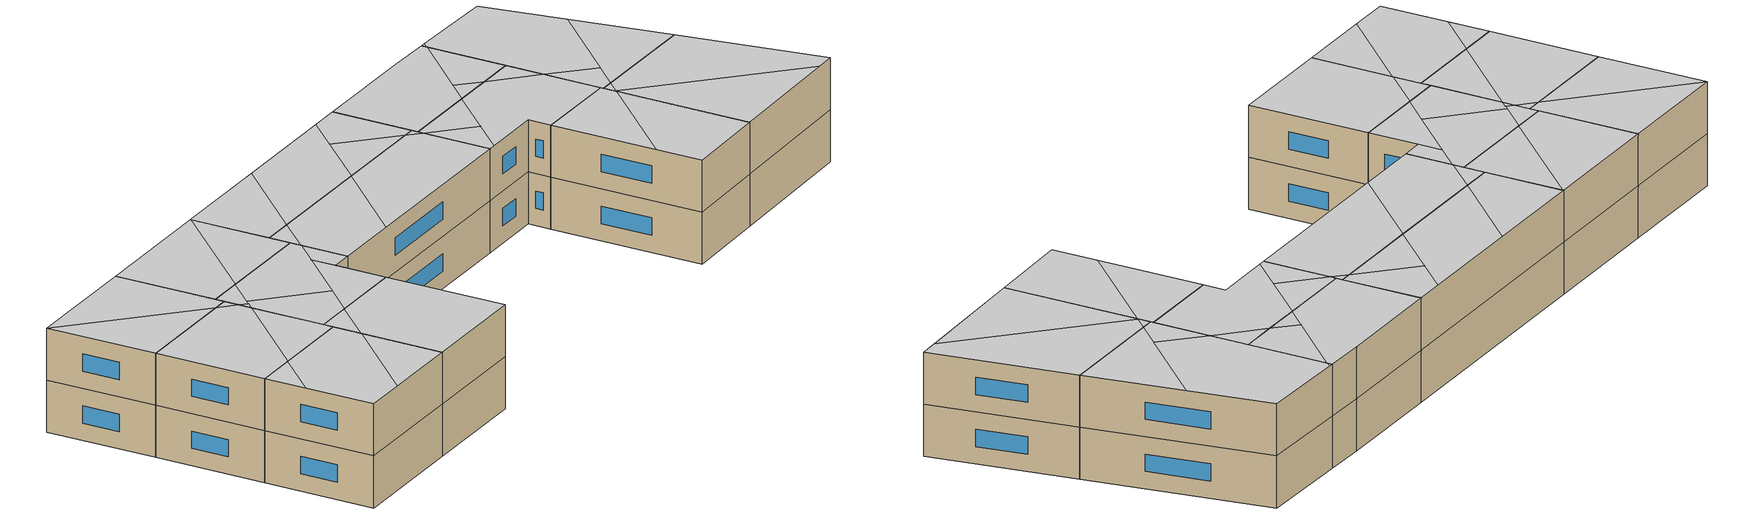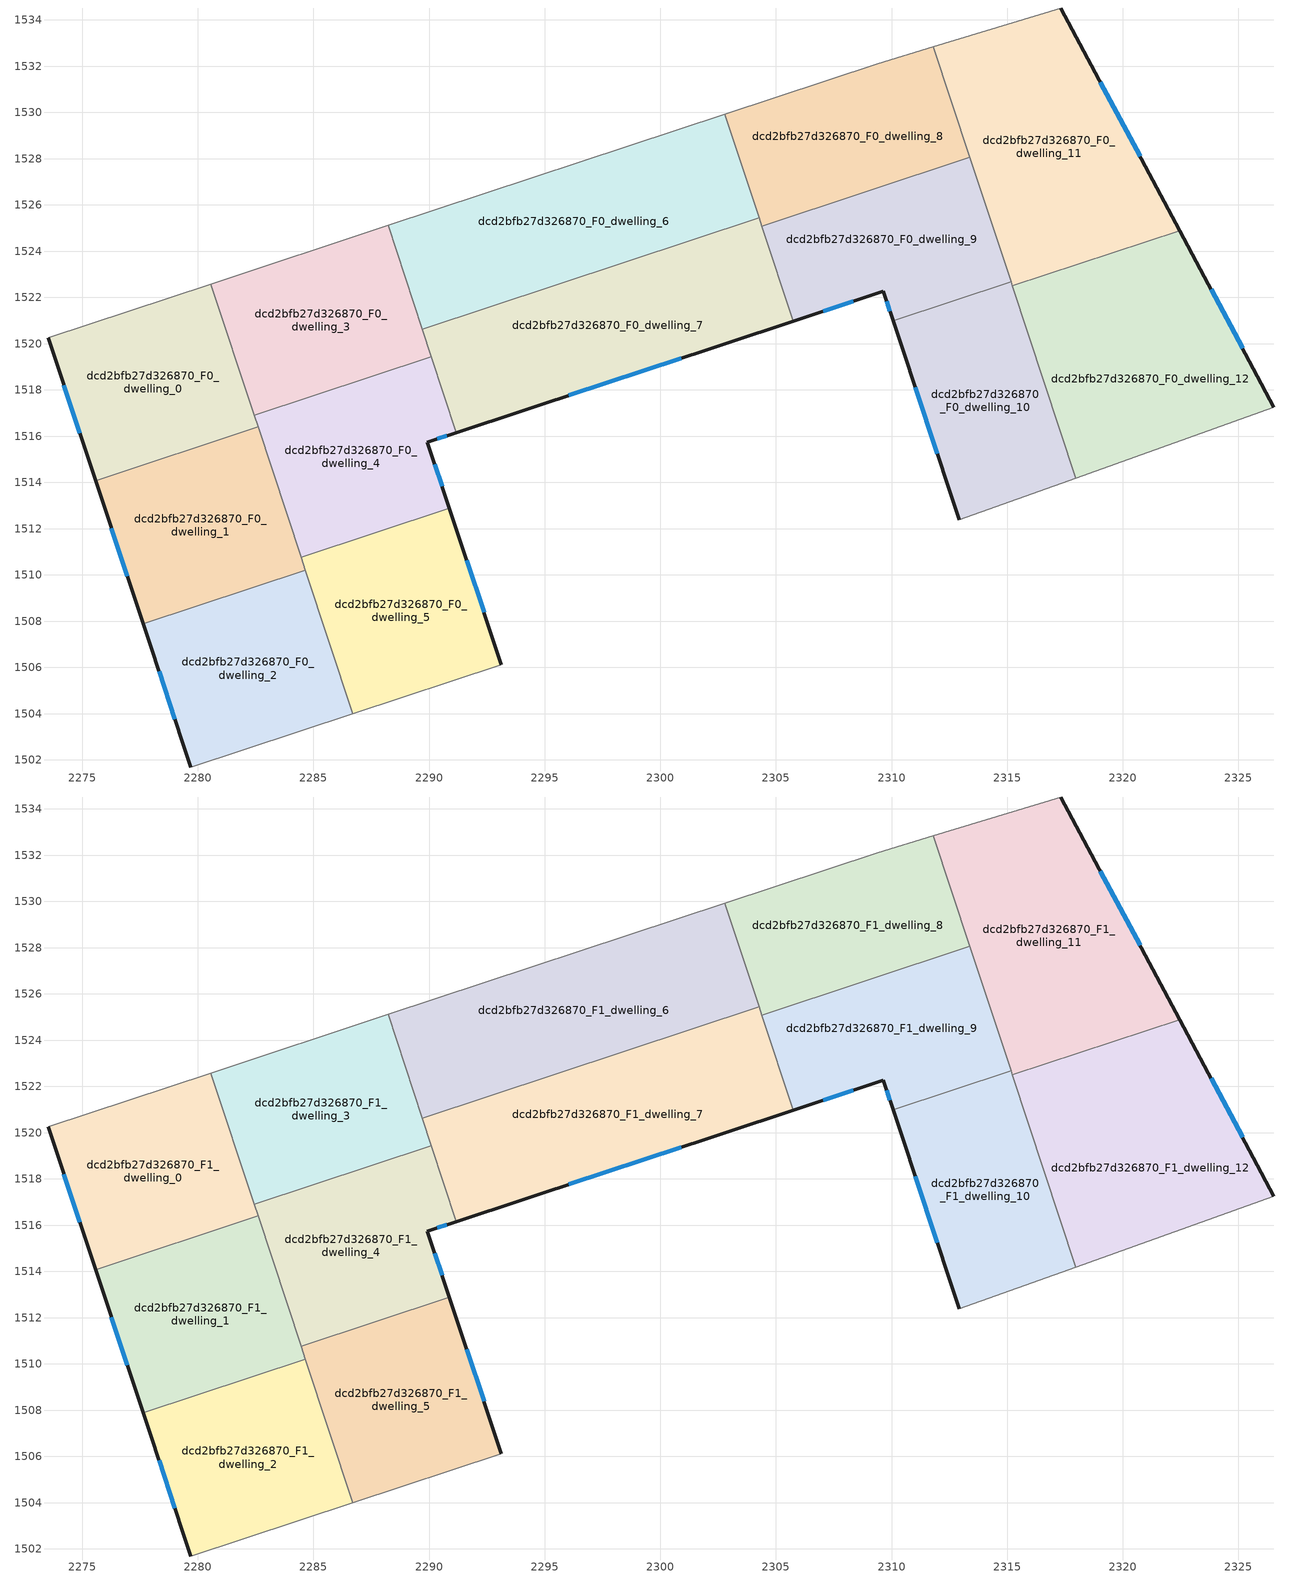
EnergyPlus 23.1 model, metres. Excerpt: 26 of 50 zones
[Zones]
dcd2bfb27d326870_F0_dwelling_0
 floor ground (EU_floor_Construction): 2280.57,1522.58 2282.61,1516.4 2275.58,1514.08 2273.53,1520.25 z0
 wall outside (EU_wall_Construction): 2273.53,1520.25 2275.58,1514.08 z0:3
 wall to dcd2bfb27d326870_F0_dwelling_1 (EU_wall_Construction): 2275.58,1514.08 2282.61,1516.4 z0:3
 wall adiabatic (EU_wall_Construction): 2280.57,1522.58 2273.53,1520.25 z0:3
 wall to dcd2bfb27d326870_F0_dwelling_3 (EU_wall_Construction): 2282.44,1516.91 2280.57,1522.58 z0:3
 wall to dcd2bfb27d326870_F0_dwelling_4 (EU_wall_Construction): 2282.61,1516.4 2282.44,1516.91 z0:3
 window (EU_Window_Construction): 2274.21,1518.19 2274.9,1516.13 z1:2
dcd2bfb27d326870_F0_dwelling_1
 floor ground (EU_floor_Construction): 2282.61,1516.4 2284.65,1510.21 2277.64,1507.89 2275.58,1514.08 z0
 wall outside (EU_wall_Construction): 2275.58,1514.08 2277.64,1507.89 z0:3
 wall to dcd2bfb27d326870_F0_dwelling_2 (EU_wall_Construction): 2277.64,1507.89 2284.65,1510.21 z0:3
 wall to dcd2bfb27d326870_F0_dwelling_4 (EU_wall_Construction): 2284.47,1510.77 2282.61,1516.4 z0:3
 wall to dcd2bfb27d326870_F0_dwelling_5 (EU_wall_Construction): 2284.65,1510.21 2284.47,1510.77 z0:3
 window (EU_Window_Construction): 2276.27,1512.01 2276.95,1509.95 z1:2
dcd2bfb27d326870_F0_dwelling_10
 floor ground (EU_floor_Construction): 2315.16,1522.67 2317.97,1514.19 2312.93,1512.38 2310.07,1520.98 z0
 wall outside (EU_wall_Construction): 2310.07,1520.98 2312.93,1512.38 z0:3
 wall adiabatic (EU_wall_Construction): 2312.93,1512.38 2317.97,1514.19 z0:3
 wall to dcd2bfb27d326870_F0_dwelling_9 (EU_wall_Construction): 2315.16,1522.67 2310.07,1520.98 z0:3
 wall to dcd2bfb27d326870_F0_dwelling_12 (EU_wall_Construction): 2317.97,1514.19 2315.22,1522.5 z0:3
 wall to dcd2bfb27d326870_F0_dwelling_11 (EU_wall_Construction): 2315.22,1522.5 2315.17,1522.67 z0:3
 window (EU_Window_Construction): 2311.02,1518.12 2311.98,1515.25 z1:2
dcd2bfb27d326870_F0_dwelling_11
 floor ground (EU_floor_Construction): 2317.32,1534.51 2322.46,1524.89 2315.22,1522.5 2311.8,1532.84 z0
 wall outside (EU_wall_Construction): 2322.46,1524.89 2317.32,1534.51 z0:3
 wall to dcd2bfb27d326870_F0_dwelling_12 (EU_wall_Construction): 2315.22,1522.5 2322.46,1524.89 z0:3
 wall adiabatic (EU_wall_Construction): 2317.32,1534.51 2311.8,1532.84 z0:3
 wall to dcd2bfb27d326870_F0_dwelling_9 (EU_wall_Construction): 2313.38,1528.05 2315.17,1522.67 z0:3
 wall to dcd2bfb27d326870_F0_dwelling_8 (EU_wall_Construction): 2311.8,1532.84 2313.38,1528.05 z0:3
 window (EU_Window_Construction): 2320.74,1528.1 2319.03,1531.31 z1:2
dcd2bfb27d326870_F0_dwelling_12
 floor ground (EU_floor_Construction): 2322.46,1524.89 2326.53,1517.26 2317.97,1514.19 2315.22,1522.5 z0
 wall outside (EU_wall_Construction): 2326.53,1517.26 2322.46,1524.89 z0:3
 wall adiabatic (EU_wall_Construction): 2317.97,1514.19 2326.53,1517.26 z0:3
 window (EU_Window_Construction): 2325.17,1519.8 2323.82,1522.35 z1:2
dcd2bfb27d326870_F0_dwelling_2
 floor ground (EU_floor_Construction): 2284.65,1510.21 2286.7,1504 2279.7,1501.69 2277.64,1507.89 z0
 wall outside (EU_wall_Construction): 2277.64,1507.89 2279.7,1501.69 z0:3
 wall adiabatic (EU_wall_Construction): 2279.7,1501.69 2286.7,1504 z0:3
 wall to dcd2bfb27d326870_F0_dwelling_5 (EU_wall_Construction): 2286.7,1504 2284.65,1510.21 z0:3
 window (EU_Window_Construction): 2278.33,1505.82 2279.01,1503.76 z1:2
dcd2bfb27d326870_F0_dwelling_3
 floor ground (EU_floor_Construction): 2288.23,1525.11 2290.1,1519.44 2282.44,1516.91 2280.57,1522.58 z0
 wall to dcd2bfb27d326870_F0_dwelling_4 (EU_wall_Construction): 2282.44,1516.91 2290.1,1519.44 z0:3
 wall adiabatic (EU_wall_Construction): 2288.23,1525.11 2280.57,1522.58 z0:3
 wall to dcd2bfb27d326870_F0_dwelling_6 (EU_wall_Construction): 2289.71,1520.63 2288.23,1525.11 z0:3
 wall to dcd2bfb27d326870_F0_dwelling_7 (EU_wall_Construction): 2290.1,1519.44 2289.71,1520.63 z0:3
dcd2bfb27d326870_F0_dwelling_4
 floor ground (EU_floor_Construction): 2290.1,1519.44 2291.19,1516.16 2289.93,1515.74 2290.88,1512.89 2284.47,1510.77 2282.44,1516.91 z0
 wall outside (EU_wall_Construction): 2290.88,1512.89 2289.93,1515.74 2291.19,1516.16 z0:3
 wall to dcd2bfb27d326870_F0_dwelling_5 (EU_wall_Construction): 2284.47,1510.77 2290.88,1512.89 z0:3
 wall to dcd2bfb27d326870_F0_dwelling_7 (EU_wall_Construction): 2291.19,1516.16 2290.1,1519.44 z0:3
 window (EU_Window_Construction): 2290.35,1515.88 2290.77,1516.02 / 2290.57,1513.84 2290.25,1514.79 z1:2
dcd2bfb27d326870_F0_dwelling_5
 floor ground (EU_floor_Construction): 2290.88,1512.89 2293.13,1506.12 2286.7,1504 2284.47,1510.77 z0
 wall outside (EU_wall_Construction): 2293.13,1506.12 2290.88,1512.89 z0:3
 wall adiabatic (EU_wall_Construction): 2286.7,1504 2293.13,1506.12 z0:3
 window (EU_Window_Construction): 2292.38,1508.38 2291.63,1510.63 z1:2
dcd2bfb27d326870_F0_dwelling_6
 floor ground (EU_floor_Construction): 2302.79,1529.92 2304.27,1525.45 2289.71,1520.63 2288.23,1525.11 z0
 wall to dcd2bfb27d326870_F0_dwelling_7 (EU_wall_Construction): 2289.71,1520.63 2304.27,1525.45 z0:3
 wall adiabatic (EU_wall_Construction): 2302.79,1529.92 2288.23,1525.11 z0:3
 wall to dcd2bfb27d326870_F0_dwelling_8 (EU_wall_Construction): 2304.27,1525.45 2302.79,1529.92 z0:3
dcd2bfb27d326870_F0_dwelling_7
 floor ground (EU_floor_Construction): 2304.27,1525.45 2305.75,1520.97 2291.19,1516.16 2289.71,1520.63 z0
 wall outside (EU_wall_Construction): 2291.19,1516.16 2305.75,1520.97 z0:3
 wall to dcd2bfb27d326870_F0_dwelling_9 (EU_wall_Construction): 2305.75,1520.97 2304.39,1525.08 z0:3
 wall to dcd2bfb27d326870_F0_dwelling_8 (EU_wall_Construction): 2304.39,1525.08 2304.27,1525.45 z0:3
 window (EU_Window_Construction): 2296.04,1517.76 2300.9,1519.37 z1:2
dcd2bfb27d326870_F0_dwelling_8
 floor ground (EU_floor_Construction): 2311.8,1532.84 2313.39,1528.05 2304.39,1525.08 2302.79,1529.92 2309.4,1532.11 z0
 wall to dcd2bfb27d326870_F0_dwelling_9 (EU_wall_Construction): 2304.39,1525.08 2313.39,1528.05 z0:3
 wall adiabatic (EU_wall_Construction): 2311.8,1532.84 2309.4,1532.11 2302.79,1529.92 z0:3
dcd2bfb27d326870_F0_dwelling_9
 floor ground (EU_floor_Construction): 2313.39,1528.05 2315.16,1522.67 2310.07,1520.98 2309.64,1522.26 2305.75,1520.97 2304.39,1525.08 z0
 wall outside (EU_wall_Construction): 2305.75,1520.97 2309.64,1522.26 2310.07,1520.98 z0:3
 window (EU_Window_Construction): 2309.78,1521.83 2309.93,1521.41 / 2307.05,1521.4 2308.35,1521.83 z1:2
dcd2bfb27d326870_F1_dwelling_0
 floor to dcd2bfb27d326870_F0_dwelling_0 (EU_floor_Construction): 2280.57,1522.58 2282.61,1516.4 2275.58,1514.08 2273.53,1520.25 z3
 wall outside (EU_wall_Construction): 2273.53,1520.25 2275.58,1514.08 z3:6
 wall to dcd2bfb27d326870_F1_dwelling_1 (EU_wall_Construction): 2275.58,1514.08 2282.61,1516.4 z3:6
 wall adiabatic (EU_wall_Construction): 2280.57,1522.58 2273.53,1520.25 z3:6
 wall to dcd2bfb27d326870_F1_dwelling_3 (EU_wall_Construction): 2282.44,1516.91 2280.57,1522.58 z3:6
 wall to dcd2bfb27d326870_F1_dwelling_4 (EU_wall_Construction): 2282.61,1516.4 2282.44,1516.91 z3:6
 window (EU_Window_Construction): 2274.21,1518.19 2274.9,1516.13 z4:5
 ceiling to dcd2bfb27d326870_F2_dwelling_0 (EU_floor_Construction): 2282.61,1516.4 2280.57,1522.58 2273.53,1520.25 2273.53,1520.24 2281.76,1516.12 z6
 ceiling to dcd2bfb27d326870_F2_dwelling_1 (EU_floor_Construction): 2281.76,1516.12 2273.53,1520.24 2275.58,1514.08 z6
dcd2bfb27d326870_F1_dwelling_1
 floor to dcd2bfb27d326870_F0_dwelling_1 (EU_floor_Construction): 2282.61,1516.4 2284.65,1510.21 2277.64,1507.89 2275.58,1514.08 z3
 wall outside (EU_wall_Construction): 2275.58,1514.08 2277.64,1507.89 z3:6
 wall to dcd2bfb27d326870_F1_dwelling_2 (EU_wall_Construction): 2277.64,1507.89 2284.65,1510.21 z3:6
 wall to dcd2bfb27d326870_F1_dwelling_4 (EU_wall_Construction): 2284.47,1510.77 2282.61,1516.4 z3:6
 wall to dcd2bfb27d326870_F1_dwelling_5 (EU_wall_Construction): 2284.65,1510.21 2284.47,1510.77 z3:6
 window (EU_Window_Construction): 2276.27,1512.01 2276.95,1509.95 z4:5
 ceiling to dcd2bfb27d326870_F2_dwelling_1 (EU_floor_Construction): 2280.02,1508.67 2283.12,1514.86 2282.89,1515.55 2281.76,1516.12 2275.58,1514.08 2277.64,1507.89 z6
 ceiling to dcd2bfb27d326870_F2_dwelling_3 (EU_floor_Construction): 2284.65,1510.21 2283.12,1514.86 2280.02,1508.67 z6
 ceiling to dcd2bfb27d326870_F2_dwelling_0 (EU_floor_Construction): 2282.89,1515.55 2282.61,1516.4 2281.76,1516.12 z6
dcd2bfb27d326870_F1_dwelling_10
 floor to dcd2bfb27d326870_F0_dwelling_10 (EU_floor_Construction): 2315.16,1522.67 2317.97,1514.19 2312.93,1512.38 2310.07,1520.98 z3
 wall outside (EU_wall_Construction): 2310.07,1520.98 2312.93,1512.38 z3:6
 wall adiabatic (EU_wall_Construction): 2312.93,1512.38 2317.97,1514.19 z3:6
 wall to dcd2bfb27d326870_F1_dwelling_9 (EU_wall_Construction): 2315.16,1522.67 2310.07,1520.98 z3:6
 wall to dcd2bfb27d326870_F1_dwelling_12 (EU_wall_Construction): 2317.97,1514.19 2315.22,1522.5 z3:6
 wall to dcd2bfb27d326870_F1_dwelling_11 (EU_wall_Construction): 2315.22,1522.5 2315.17,1522.67 z3:6
 window (EU_Window_Construction): 2311.02,1518.12 2311.98,1515.25 z4:5
 ceiling to dcd2bfb27d326870_F2_dwelling_11 (EU_floor_Construction): 2317.97,1514.19 2315.47,1521.74 2312.07,1514.96 2312.93,1512.38 z6
 ceiling to dcd2bfb27d326870_F2_dwelling_9 (EU_floor_Construction): 2312.07,1514.96 2315.47,1521.75 2315.16,1522.67 2310.07,1520.98 z6
dcd2bfb27d326870_F1_dwelling_11
 floor to dcd2bfb27d326870_F0_dwelling_11 (EU_floor_Construction): 2317.32,1534.51 2322.46,1524.89 2315.22,1522.5 2311.8,1532.84 z3
 wall outside (EU_wall_Construction): 2322.46,1524.89 2317.32,1534.51 z3:6
 wall to dcd2bfb27d326870_F1_dwelling_12 (EU_wall_Construction): 2315.22,1522.5 2322.46,1524.89 z3:6
 wall adiabatic (EU_wall_Construction): 2317.32,1534.51 2311.8,1532.84 z3:6
 wall to dcd2bfb27d326870_F1_dwelling_9 (EU_wall_Construction): 2313.38,1528.05 2315.17,1522.67 z3:6
 wall to dcd2bfb27d326870_F1_dwelling_8 (EU_wall_Construction): 2311.8,1532.84 2313.38,1528.05 z3:6
 window (EU_Window_Construction): 2320.74,1528.1 2319.03,1531.31 z4:5
 ceiling to dcd2bfb27d326870_F2_dwelling_8 (EU_floor_Construction): 2316.85,1524.5 2319.66,1530.12 2317.32,1534.51 2312.07,1532.92 2311.9,1532.56 2314.1,1525.88 z6
 ceiling to dcd2bfb27d326870_F2_dwelling_10 (EU_floor_Construction): 2322.46,1524.89 2319.66,1530.12 2315.97,1522.75 z6
 ceiling to dcd2bfb27d326870_F2_dwelling_6 (EU_floor_Construction): 2311.9,1532.56 2312.07,1532.92 2311.8,1532.84 z6
 ceiling to dcd2bfb27d326870_F2_dwelling_9 (EU_floor_Construction): 2315.97,1522.75 2316.85,1524.5 2314.1,1525.88 2315.22,1522.5 z6
dcd2bfb27d326870_F1_dwelling_12
 floor to dcd2bfb27d326870_F0_dwelling_12 (EU_floor_Construction): 2322.46,1524.89 2326.53,1517.26 2317.97,1514.19 2315.22,1522.5 z3
 wall outside (EU_wall_Construction): 2326.53,1517.26 2322.46,1524.89 z3:6
 wall adiabatic (EU_wall_Construction): 2317.97,1514.19 2326.53,1517.26 z3:6
 window (EU_Window_Construction): 2325.17,1519.8 2323.82,1522.35 z4:5
 ceiling to dcd2bfb27d326870_F2_dwelling_10 (EU_floor_Construction): 2326.53,1517.26 2322.46,1524.89 2315.97,1522.75 2315.5,1521.8 2325.38,1516.85 z6
 ceiling to dcd2bfb27d326870_F2_dwelling_11 (EU_floor_Construction): 2325.38,1516.85 2315.5,1521.8 2315.47,1521.74 2317.97,1514.19 z6
 ceiling to dcd2bfb27d326870_F2_dwelling_9 (EU_floor_Construction): 2315.47,1521.75 2315.97,1522.75 2315.22,1522.5 z6
dcd2bfb27d326870_F1_dwelling_2
 floor to dcd2bfb27d326870_F0_dwelling_2 (EU_floor_Construction): 2284.65,1510.21 2286.7,1504 2279.7,1501.69 2277.64,1507.89 z3
 wall outside (EU_wall_Construction): 2277.64,1507.89 2279.7,1501.69 z3:6
 wall adiabatic (EU_wall_Construction): 2279.7,1501.69 2286.7,1504 z3:6
 wall to dcd2bfb27d326870_F1_dwelling_5 (EU_wall_Construction): 2286.7,1504 2284.65,1510.21 z3:6
 window (EU_Window_Construction): 2278.33,1505.82 2279.01,1503.76 z4:5
 ceiling to dcd2bfb27d326870_F2_dwelling_3 (EU_floor_Construction): 2282.13,1502.5 2285.19,1508.59 2284.65,1510.21 2280.02,1508.67 2278.43,1505.51 2279.7,1501.69 z6
 ceiling to dcd2bfb27d326870_F2_dwelling_5 (EU_floor_Construction): 2286.7,1504 2285.19,1508.59 2282.13,1502.5 z6
 ceiling to dcd2bfb27d326870_F2_dwelling_1 (EU_floor_Construction): 2278.43,1505.51 2280.02,1508.67 2277.64,1507.89 z6
dcd2bfb27d326870_F1_dwelling_3
 floor to dcd2bfb27d326870_F0_dwelling_3 (EU_floor_Construction): 2288.23,1525.11 2290.1,1519.44 2282.44,1516.91 2280.57,1522.58 z3
 wall to dcd2bfb27d326870_F1_dwelling_4 (EU_wall_Construction): 2282.44,1516.91 2290.1,1519.44 z3:6
 wall adiabatic (EU_wall_Construction): 2288.23,1525.11 2280.57,1522.58 z3:6
 wall to dcd2bfb27d326870_F1_dwelling_6 (EU_wall_Construction): 2289.71,1520.63 2288.23,1525.11 z3:6
 wall to dcd2bfb27d326870_F1_dwelling_7 (EU_wall_Construction): 2290.1,1519.44 2289.71,1520.63 z3:6
 ceiling to dcd2bfb27d326870_F2_dwelling_0 (EU_floor_Construction): 2284.48,1517.58 2288.24,1525.08 2288.23,1525.11 2280.57,1522.58 2282.44,1516.91 z6
 ceiling to dcd2bfb27d326870_F2_dwelling_2 (EU_floor_Construction): 2290.1,1519.44 2288.24,1525.08 2284.48,1517.58 z6
dcd2bfb27d326870_F1_dwelling_4
 floor to dcd2bfb27d326870_F0_dwelling_4 (EU_floor_Construction): 2290.1,1519.44 2291.19,1516.16 2289.93,1515.74 2290.88,1512.89 2284.47,1510.77 2282.44,1516.91 z3
 wall outside (EU_wall_Construction): 2290.88,1512.89 2289.93,1515.74 2291.19,1516.16 z3:6
 wall to dcd2bfb27d326870_F1_dwelling_5 (EU_wall_Construction): 2284.47,1510.77 2290.88,1512.89 z3:6
 wall to dcd2bfb27d326870_F1_dwelling_7 (EU_wall_Construction): 2291.19,1516.16 2290.1,1519.44 z3:6
 window (EU_Window_Construction): 2290.35,1515.88 2290.77,1516.02 / 2290.57,1513.84 2290.25,1514.79 z4:5
 ceiling to dcd2bfb27d326870_F2_dwelling_2 (EU_floor_Construction): 2287.66,1513.54 2290.31,1518.82 2290.1,1519.44 2284.48,1517.58 2283.5,1515.62 z6
 ceiling to dcd2bfb27d326870_F2_dwelling_1 (EU_floor_Construction): 2283.12,1514.86 2283.35,1515.32 2282.89,1515.55 z6
 ceiling to dcd2bfb27d326870_F2_dwelling_3 (EU_floor_Construction): 2286.63,1511.49 2287.66,1513.54 2283.5,1515.62 2283.12,1514.86 2284.47,1510.77 z6
 ceiling to dcd2bfb27d326870_F2_dwelling_4 (EU_floor_Construction): 2291.19,1516.16 2290.31,1518.82 2289.47,1517.14 2289.93,1515.74 z6
 ceiling adiabatic (EU_roof_Construction): 2290.88,1512.89 2289.47,1517.14 2286.63,1511.49 z6
 ceiling to dcd2bfb27d326870_F2_dwelling_0 (EU_floor_Construction): 2283.35,1515.32 2284.48,1517.58 2282.44,1516.91 2282.89,1515.55 z6
dcd2bfb27d326870_F1_dwelling_5
 floor to dcd2bfb27d326870_F0_dwelling_5 (EU_floor_Construction): 2290.88,1512.89 2293.13,1506.12 2286.7,1504 2284.47,1510.77 z3
 wall outside (EU_wall_Construction): 2293.13,1506.12 2290.88,1512.89 z3:6
 wall adiabatic (EU_wall_Construction): 2286.7,1504 2293.13,1506.12 z3:6
 window (EU_Window_Construction): 2292.38,1508.38 2291.63,1510.63 z4:5
 ceiling to dcd2bfb27d326870_F2_dwelling_5 (EU_floor_Construction): 2293.13,1506.12 2290.88,1512.89 2286.63,1511.49 2285.19,1508.59 2286.7,1504 z6
 ceiling to dcd2bfb27d326870_F2_dwelling_3 (EU_floor_Construction): 2285.19,1508.59 2286.63,1511.49 2284.47,1510.77 z6
dcd2bfb27d326870_F1_dwelling_6
 floor to dcd2bfb27d326870_F0_dwelling_6 (EU_floor_Construction): 2302.79,1529.92 2304.27,1525.45 2289.71,1520.63 2288.23,1525.11 z3
 wall to dcd2bfb27d326870_F1_dwelling_7 (EU_wall_Construction): 2289.71,1520.63 2304.27,1525.45 z3:6
 wall adiabatic (EU_wall_Construction): 2302.79,1529.92 2288.23,1525.11 z3:6
 wall to dcd2bfb27d326870_F1_dwelling_8 (EU_wall_Construction): 2304.27,1525.45 2302.79,1529.92 z3:6
 ceiling to dcd2bfb27d326870_F2_dwelling_4 (EU_floor_Construction): 2298.09,1523.4 2301.07,1529.35 2294.5,1527.18 2291.52,1521.23 z6
 ceiling to dcd2bfb27d326870_F2_dwelling_2 (EU_floor_Construction): 2291.52,1521.23 2294.5,1527.18 2288.26,1525.12 2288.24,1525.08 2289.71,1520.63 z6
 ceiling to dcd2bfb27d326870_F2_dwelling_7 (EU_floor_Construction): 2303.61,1525.23 2299.93,1527.07 2298.09,1523.4 z6
 ceiling to dcd2bfb27d326870_F2_dwelling_6 (EU_floor_Construction): 2304.27,1525.45 2302.79,1529.92 2301.07,1529.35 2299.93,1527.07 2303.61,1525.23 z6
dcd2bfb27d326870_F1_dwelling_7
 floor to dcd2bfb27d326870_F0_dwelling_7 (EU_floor_Construction): 2304.27,1525.45 2305.75,1520.97 2291.19,1516.16 2289.71,1520.63 z3
 wall outside (EU_wall_Construction): 2291.19,1516.16 2305.75,1520.97 z3:6
 wall to dcd2bfb27d326870_F1_dwelling_9 (EU_wall_Construction): 2305.75,1520.97 2304.39,1525.08 z3:6
 wall to dcd2bfb27d326870_F1_dwelling_8 (EU_wall_Construction): 2304.39,1525.08 2304.27,1525.45 z3:6
 window (EU_Window_Construction): 2296.04,1517.76 2300.9,1519.37 z4:5
 ceiling to dcd2bfb27d326870_F2_dwelling_7 (EU_floor_Construction): 2305.75,1520.97 2304.49,1524.78 2303.61,1525.23 2298.09,1523.4 2295.11,1517.45 z6
 ceiling to dcd2bfb27d326870_F2_dwelling_4 (EU_floor_Construction): 2295.11,1517.45 2298.09,1523.4 2291.52,1521.23 2290.31,1518.82 2291.19,1516.16 z6
 ceiling to dcd2bfb27d326870_F2_dwelling_6 (EU_floor_Construction): 2304.49,1524.78 2304.27,1525.45 2303.61,1525.23 z6
 ceiling to dcd2bfb27d326870_F2_dwelling_2 (EU_floor_Construction): 2290.31,1518.82 2291.52,1521.23 2289.71,1520.63 z6
dcd2bfb27d326870_F1_dwelling_8
 floor to dcd2bfb27d326870_F0_dwelling_8 (EU_floor_Construction): 2311.8,1532.84 2313.39,1528.05 2304.39,1525.08 2302.79,1529.92 2309.4,1532.11 z3
 wall to dcd2bfb27d326870_F1_dwelling_9 (EU_wall_Construction): 2304.39,1525.08 2313.39,1528.05 z3:6
 wall adiabatic (EU_wall_Construction): 2311.8,1532.84 2309.4,1532.11 2302.79,1529.92 z3:6
 ceiling to dcd2bfb27d326870_F2_dwelling_6 (EU_floor_Construction): 2308.89,1526.57 2311.9,1532.56 2311.8,1532.84 2309.4,1532.11 2302.79,1529.92 2304.39,1525.08 z6
 ceiling to dcd2bfb27d326870_F2_dwelling_8 (EU_floor_Construction): 2313.38,1528.05 2311.9,1532.56 2309.66,1528.11 2311.21,1527.33 z6
 ceiling to dcd2bfb27d326870_F2_dwelling_9 (EU_floor_Construction): 2311.21,1527.33 2309.66,1528.11 2308.89,1526.57 z6
dcd2bfb27d326870_F1_dwelling_9
 floor to dcd2bfb27d326870_F0_dwelling_9 (EU_floor_Construction): 2313.39,1528.05 2315.16,1522.67 2310.07,1520.98 2309.64,1522.26 2305.75,1520.97 2304.39,1525.08 z3
 wall outside (EU_wall_Construction): 2305.75,1520.97 2309.64,1522.26 2310.07,1520.98 z3:6
 window (EU_Window_Construction): 2309.78,1521.83 2309.93,1521.41 / 2307.05,1521.4 2308.35,1521.83 z4:5
 ceiling to dcd2bfb27d326870_F2_dwelling_9 (EU_floor_Construction): 2315.16,1522.67 2314.1,1525.88 2311.21,1527.33 2308.89,1526.57 2306.16,1521.11 2309.64,1522.26 2310.07,1520.98 z6
 ceiling to dcd2bfb27d326870_F2_dwelling_6 (EU_floor_Construction): 2307.29,1523.38 2308.89,1526.57 2304.39,1525.08 2304.49,1524.78 z6
 ceiling to dcd2bfb27d326870_F2_dwelling_7 (EU_floor_Construction): 2306.16,1521.11 2307.29,1523.38 2304.49,1524.78 2305.75,1520.97 z6
 ceiling to dcd2bfb27d326870_F2_dwelling_8 (EU_floor_Construction): 2314.1,1525.88 2313.38,1528.05 2311.21,1527.33 z6
[Building]
EU S2 Campaign: North Axis=0; Terrain=City; Solar Distribution=FullExterior
[Site:Location]
Budapest.Ferenc.Liszt.Intl.AP: Latitude=47.437; Longitude=19.256; Time Zone=1; Elevation=185
[SizingPeriod:WeatherFileDays]
AnnualSizingPeriod: Begin Month=1; Begin Day of Month=1; End Month=12; End Day of Month=31; Day of Week for Start Day=Monday; Use Weather File Daylight Saving Period=No; Use Weather File Rain and Snow Indicators=No
[MATERIAL]
EU_InternalMass_Material: Roughness=MediumRough; Thickness=0.1; Conductivity=1; Density=1800; Specific Heat=900; Thermal Absorptance=0.9; Solar Absorptance=0.7; Visible Absorptance=0.7
[MATERIAL:NOMASS] Roughness=MediumRough; Thermal Absorptance=0.9; Solar Absorptance=0.7; Visible Absorptance=0.7
Name | Thermal Resistance
EU_wall_NoMass | 0.893917
EU_roof_NoMass | 1.41085
EU_floor_NoMass | 0.993241
[WINDOWMATERIAL:SIMPLEGLAZINGSYSTEM]
EU_Window_SimpleGlazing: UFactor=3.26652; Solar Heat Gain Coefficient=0.75; Visible Transmittance=0.75
[CONSTRUCTION]
EU_wall_Construction: EU_wall_NoMass
EU_roof_Construction: EU_roof_NoMass
EU_floor_Construction: EU_floor_NoMass
EU_Window_Construction: EU_Window_SimpleGlazing
EU_InternalMass_Construction: EU_InternalMass_Material
[ZONE] Type=1; Multiplier=1; Ceiling Height=autocalculate; Floor Area=autocalculate; Part of Total Floor Area=Yes
Name | Volume
dcd2bfb27d326870_F0_dwelling_0; dcd2bfb27d326870_F1_dwelling_0 | 144.61
dcd2bfb27d326870_F0_dwelling_1; dcd2bfb27d326870_F1_dwelling_1 | 144.601
dcd2bfb27d326870_F0_dwelling_10; dcd2bfb27d326870_F1_dwelling_10 | 144.606
dcd2bfb27d326870_F0_dwelling_11; dcd2bfb27d326870_F1_dwelling_11 | 216.914
dcd2bfb27d326870_F0_dwelling_12; dcd2bfb27d326870_F1_dwelling_12 | 216.924
dcd2bfb27d326870_F0_dwelling_2; dcd2bfb27d326870_F1_dwelling_2; dcd2bfb27d326870_F0_dwelling_9; dcd2bfb27d326870_F1_dwelling_9 | 144.619
dcd2bfb27d326870_F0_dwelling_3; dcd2bfb27d326870_F1_dwelling_3 | 144.618
dcd2bfb27d326870_F0_dwelling_4; dcd2bfb27d326870_F1_dwelling_4 | 144.612
dcd2bfb27d326870_F0_dwelling_5; dcd2bfb27d326870_F1_dwelling_5 | 144.625
dcd2bfb27d326870_F0_dwelling_6; dcd2bfb27d326870_F1_dwelling_6 | 216.952
dcd2bfb27d326870_F0_dwelling_7; dcd2bfb27d326870_F1_dwelling_7 | 216.91
dcd2bfb27d326870_F0_dwelling_8; dcd2bfb27d326870_F1_dwelling_8 | 144.616
[INTERNALMASS] Construction=EU_InternalMass_Construction
Name | Zone or ZoneList | Surface Area
dcd2bfb27d326870_F0_dwelling_0_EU_InternalMass | dcd2bfb27d326870_F0_dwelling_0 | 48.2032
dcd2bfb27d326870_F0_dwelling_1_EU_InternalMass | dcd2bfb27d326870_F0_dwelling_1 | 48.2004
dcd2bfb27d326870_F0_dwelling_2_EU_InternalMass | dcd2bfb27d326870_F0_dwelling_2 | 48.2065
dcd2bfb27d326870_F0_dwelling_3_EU_InternalMass | dcd2bfb27d326870_F0_dwelling_3 | 48.2059
dcd2bfb27d326870_F0_dwelling_4_EU_InternalMass | dcd2bfb27d326870_F0_dwelling_4 | 48.2038
dcd2bfb27d326870_F0_dwelling_5_EU_InternalMass | dcd2bfb27d326870_F0_dwelling_5 | 48.2085
dcd2bfb27d326870_F0_dwelling_6_EU_InternalMass | dcd2bfb27d326870_F0_dwelling_6 | 72.3175
dcd2bfb27d326870_F0_dwelling_7_EU_InternalMass | dcd2bfb27d326870_F0_dwelling_7 | 72.3031
dcd2bfb27d326870_F0_dwelling_8_EU_InternalMass | dcd2bfb27d326870_F0_dwelling_8 | 48.2055
dcd2bfb27d326870_F0_dwelling_9_EU_InternalMass | dcd2bfb27d326870_F0_dwelling_9 | 48.2062
dcd2bfb27d326870_F0_dwelling_10_EU_InternalMass | dcd2bfb27d326870_F0_dwelling_10 | 48.2022
dcd2bfb27d326870_F0_dwelling_11_EU_InternalMass | dcd2bfb27d326870_F0_dwelling_11 | 72.3047
dcd2bfb27d326870_F0_dwelling_12_EU_InternalMass | dcd2bfb27d326870_F0_dwelling_12 | 72.3081
dcd2bfb27d326870_F1_dwelling_0_EU_InternalMass | dcd2bfb27d326870_F1_dwelling_0 | 48.2032
dcd2bfb27d326870_F1_dwelling_1_EU_InternalMass | dcd2bfb27d326870_F1_dwelling_1 | 48.2004
dcd2bfb27d326870_F1_dwelling_2_EU_InternalMass | dcd2bfb27d326870_F1_dwelling_2 | 48.2065
dcd2bfb27d326870_F1_dwelling_3_EU_InternalMass | dcd2bfb27d326870_F1_dwelling_3 | 48.2059
dcd2bfb27d326870_F1_dwelling_4_EU_InternalMass | dcd2bfb27d326870_F1_dwelling_4 | 48.2038
dcd2bfb27d326870_F1_dwelling_5_EU_InternalMass | dcd2bfb27d326870_F1_dwelling_5 | 48.2085
dcd2bfb27d326870_F1_dwelling_6_EU_InternalMass | dcd2bfb27d326870_F1_dwelling_6 | 72.3175
dcd2bfb27d326870_F1_dwelling_7_EU_InternalMass | dcd2bfb27d326870_F1_dwelling_7 | 72.3031
dcd2bfb27d326870_F1_dwelling_8_EU_InternalMass | dcd2bfb27d326870_F1_dwelling_8 | 48.2055
dcd2bfb27d326870_F1_dwelling_9_EU_InternalMass | dcd2bfb27d326870_F1_dwelling_9 | 48.2062
dcd2bfb27d326870_F1_dwelling_10_EU_InternalMass | dcd2bfb27d326870_F1_dwelling_10 | 48.2022
dcd2bfb27d326870_F1_dwelling_11_EU_InternalMass | dcd2bfb27d326870_F1_dwelling_11 | 72.3047
dcd2bfb27d326870_F1_dwelling_12_EU_InternalMass | dcd2bfb27d326870_F1_dwelling_12 | 72.3081
[OTHEREQUIPMENT] Fuel Type=Electricity; Design Level Calculation Method=Watts/Area; Power per Zone Floor Area=1; Fraction Latent=0; Fraction Radiant=0; Fraction Lost=0; Carbon Dioxide Generation Rate=0; EndUse Subcategory=EU_Step8_InternalGains
Name | Zone or ZoneList or Space or SpaceList | Schedule
EU_Step8_InternalGain_dcd2bfb27d326870_F0_dwelling_0_f000 | dcd2bfb27d326870_F0_dwelling_0 | EU_Step8_GainSchedule_dcd2bfb27d326870_F0_dwelling_0_f000
EU_Step8_InternalGain_dcd2bfb27d326870_F0_dwelling_1_f000 | dcd2bfb27d326870_F0_dwelling_1 | EU_Step8_GainSchedule_dcd2bfb27d326870_F0_dwelling_1_f000
EU_Step8_InternalGain_dcd2bfb27d326870_F0_dwelling_2_f000 | dcd2bfb27d326870_F0_dwelling_2 | EU_Step8_GainSchedule_dcd2bfb27d326870_F0_dwelling_2_f000
EU_Step8_InternalGain_dcd2bfb27d326870_F0_dwelling_3_f000 | dcd2bfb27d326870_F0_dwelling_3 | EU_Step8_GainSchedule_dcd2bfb27d326870_F0_dwelling_3_f000
EU_Step8_InternalGain_dcd2bfb27d326870_F0_dwelling_4_f000 | dcd2bfb27d326870_F0_dwelling_4 | EU_Step8_GainSchedule_dcd2bfb27d326870_F0_dwelling_4_f000
EU_Step8_InternalGain_dcd2bfb27d326870_F0_dwelling_5_f000 | dcd2bfb27d326870_F0_dwelling_5 | EU_Step8_GainSchedule_dcd2bfb27d326870_F0_dwelling_5_f000
EU_Step8_InternalGain_dcd2bfb27d326870_F0_dwelling_6_f000 | dcd2bfb27d326870_F0_dwelling_6 | EU_Step8_GainSchedule_dcd2bfb27d326870_F0_dwelling_6_f000
EU_Step8_InternalGain_dcd2bfb27d326870_F0_dwelling_7_f000 | dcd2bfb27d326870_F0_dwelling_7 | EU_Step8_GainSchedule_dcd2bfb27d326870_F0_dwelling_7_f000
EU_Step8_InternalGain_dcd2bfb27d326870_F0_dwelling_8_f000 | dcd2bfb27d326870_F0_dwelling_8 | EU_Step8_GainSchedule_dcd2bfb27d326870_F0_dwelling_8_f000
EU_Step8_InternalGain_dcd2bfb27d326870_F0_dwelling_9_f000 | dcd2bfb27d326870_F0_dwelling_9 | EU_Step8_GainSchedule_dcd2bfb27d326870_F0_dwelling_9_f000
EU_Step8_InternalGain_dcd2bfb27d326870_F0_dwelling_10_f000 | dcd2bfb27d326870_F0_dwelling_10 | EU_Step8_GainSchedule_dcd2bfb27d326870_F0_dwelling_10_f000
EU_Step8_InternalGain_dcd2bfb27d326870_F0_dwelling_11_f000 | dcd2bfb27d326870_F0_dwelling_11 | EU_Step8_GainSchedule_dcd2bfb27d326870_F0_dwelling_11_f000
EU_Step8_InternalGain_dcd2bfb27d326870_F0_dwelling_12_f000 | dcd2bfb27d326870_F0_dwelling_12 | EU_Step8_GainSchedule_dcd2bfb27d326870_F0_dwelling_12_f000
EU_Step8_InternalGain_dcd2bfb27d326870_F1_dwelling_0_f000 | dcd2bfb27d326870_F1_dwelling_0 | EU_Step8_GainSchedule_dcd2bfb27d326870_F1_dwelling_0_f000
EU_Step8_InternalGain_dcd2bfb27d326870_F1_dwelling_1_f000 | dcd2bfb27d326870_F1_dwelling_1 | EU_Step8_GainSchedule_dcd2bfb27d326870_F1_dwelling_1_f000
EU_Step8_InternalGain_dcd2bfb27d326870_F1_dwelling_2_f000 | dcd2bfb27d326870_F1_dwelling_2 | EU_Step8_GainSchedule_dcd2bfb27d326870_F1_dwelling_2_f000
EU_Step8_InternalGain_dcd2bfb27d326870_F1_dwelling_3_f000 | dcd2bfb27d326870_F1_dwelling_3 | EU_Step8_GainSchedule_dcd2bfb27d326870_F1_dwelling_3_f000
EU_Step8_InternalGain_dcd2bfb27d326870_F1_dwelling_4_f000 | dcd2bfb27d326870_F1_dwelling_4 | EU_Step8_GainSchedule_dcd2bfb27d326870_F1_dwelling_4_f000
EU_Step8_InternalGain_dcd2bfb27d326870_F1_dwelling_5_f000 | dcd2bfb27d326870_F1_dwelling_5 | EU_Step8_GainSchedule_dcd2bfb27d326870_F1_dwelling_5_f000
EU_Step8_InternalGain_dcd2bfb27d326870_F1_dwelling_6_f000 | dcd2bfb27d326870_F1_dwelling_6 | EU_Step8_GainSchedule_dcd2bfb27d326870_F1_dwelling_6_f000
EU_Step8_InternalGain_dcd2bfb27d326870_F1_dwelling_7_f000 | dcd2bfb27d326870_F1_dwelling_7 | EU_Step8_GainSchedule_dcd2bfb27d326870_F1_dwelling_7_f000
EU_Step8_InternalGain_dcd2bfb27d326870_F1_dwelling_8_f000 | dcd2bfb27d326870_F1_dwelling_8 | EU_Step8_GainSchedule_dcd2bfb27d326870_F1_dwelling_8_f000
EU_Step8_InternalGain_dcd2bfb27d326870_F1_dwelling_9_f000 | dcd2bfb27d326870_F1_dwelling_9 | EU_Step8_GainSchedule_dcd2bfb27d326870_F1_dwelling_9_f000
EU_Step8_InternalGain_dcd2bfb27d326870_F1_dwelling_10_f000 | dcd2bfb27d326870_F1_dwelling_10 | EU_Step8_GainSchedule_dcd2bfb27d326870_F1_dwelling_10_f000
EU_Step8_InternalGain_dcd2bfb27d326870_F1_dwelling_11_f000 | dcd2bfb27d326870_F1_dwelling_11 | EU_Step8_GainSchedule_dcd2bfb27d326870_F1_dwelling_11_f000
EU_Step8_InternalGain_dcd2bfb27d326870_F1_dwelling_12_f000 | dcd2bfb27d326870_F1_dwelling_12 | EU_Step8_GainSchedule_dcd2bfb27d326870_F1_dwelling_12_f000
[ZONEVENTILATION:DESIGNFLOWRATE] Schedule=EU_AlwaysOn; Design Flow Rate Calculation Method=AirChanges/Hour; Air Changes per Hour=0.71595; Ventilation Type=Natural; Fan Pressure Rise=0; Fan Total Efficiency=1; Constant Term Coefficient=1; Temperature Term Coefficient=0; Velocity Term Coefficient=0; Velocity Squared Term Coefficient=0; Minimum Indoor Temperature=-100; Maximum Indoor Temperature=100; Delta Temperature=-100; Minimum Outdoor Temperature=-100; Maximum Outdoor Temperature=100; Maximum Wind Speed=40
Name | Zone or ZoneList or Space or SpaceList
EU_ConstantAir_dcd2bfb27d326870_F0_dwelling_0 | dcd2bfb27d326870_F0_dwelling_0
EU_ConstantAir_dcd2bfb27d326870_F0_dwelling_1 | dcd2bfb27d326870_F0_dwelling_1
EU_ConstantAir_dcd2bfb27d326870_F0_dwelling_2 | dcd2bfb27d326870_F0_dwelling_2
EU_ConstantAir_dcd2bfb27d326870_F0_dwelling_3 | dcd2bfb27d326870_F0_dwelling_3
EU_ConstantAir_dcd2bfb27d326870_F0_dwelling_4 | dcd2bfb27d326870_F0_dwelling_4
EU_ConstantAir_dcd2bfb27d326870_F0_dwelling_5 | dcd2bfb27d326870_F0_dwelling_5
EU_ConstantAir_dcd2bfb27d326870_F0_dwelling_6 | dcd2bfb27d326870_F0_dwelling_6
EU_ConstantAir_dcd2bfb27d326870_F0_dwelling_7 | dcd2bfb27d326870_F0_dwelling_7
EU_ConstantAir_dcd2bfb27d326870_F0_dwelling_8 | dcd2bfb27d326870_F0_dwelling_8
EU_ConstantAir_dcd2bfb27d326870_F0_dwelling_9 | dcd2bfb27d326870_F0_dwelling_9
EU_ConstantAir_dcd2bfb27d326870_F0_dwelling_10 | dcd2bfb27d326870_F0_dwelling_10
EU_ConstantAir_dcd2bfb27d326870_F0_dwelling_11 | dcd2bfb27d326870_F0_dwelling_11
EU_ConstantAir_dcd2bfb27d326870_F0_dwelling_12 | dcd2bfb27d326870_F0_dwelling_12
EU_ConstantAir_dcd2bfb27d326870_F1_dwelling_0 | dcd2bfb27d326870_F1_dwelling_0
EU_ConstantAir_dcd2bfb27d326870_F1_dwelling_1 | dcd2bfb27d326870_F1_dwelling_1
EU_ConstantAir_dcd2bfb27d326870_F1_dwelling_2 | dcd2bfb27d326870_F1_dwelling_2
EU_ConstantAir_dcd2bfb27d326870_F1_dwelling_3 | dcd2bfb27d326870_F1_dwelling_3
EU_ConstantAir_dcd2bfb27d326870_F1_dwelling_4 | dcd2bfb27d326870_F1_dwelling_4
EU_ConstantAir_dcd2bfb27d326870_F1_dwelling_5 | dcd2bfb27d326870_F1_dwelling_5
EU_ConstantAir_dcd2bfb27d326870_F1_dwelling_6 | dcd2bfb27d326870_F1_dwelling_6
EU_ConstantAir_dcd2bfb27d326870_F1_dwelling_7 | dcd2bfb27d326870_F1_dwelling_7
EU_ConstantAir_dcd2bfb27d326870_F1_dwelling_8 | dcd2bfb27d326870_F1_dwelling_8
EU_ConstantAir_dcd2bfb27d326870_F1_dwelling_9 | dcd2bfb27d326870_F1_dwelling_9
EU_ConstantAir_dcd2bfb27d326870_F1_dwelling_10 | dcd2bfb27d326870_F1_dwelling_10
EU_ConstantAir_dcd2bfb27d326870_F1_dwelling_11 | dcd2bfb27d326870_F1_dwelling_11
EU_ConstantAir_dcd2bfb27d326870_F1_dwelling_12 | dcd2bfb27d326870_F1_dwelling_12
[HVACTEMPLATE:THERMOSTAT] Constant Heating Setpoint=20; Constant Cooling Setpoint=50
EU_HeatOnly_dcd2bfb27d326870_F0_dwelling_0; EU_HeatOnly_dcd2bfb27d326870_F0_dwelling_1; EU_HeatOnly_dcd2bfb27d326870_F0_dwelling_2; EU_HeatOnly_dcd2bfb27d326870_F0_dwelling_3; EU_HeatOnly_dcd2bfb27d326870_F0_dwelling_4; EU_HeatOnly_dcd2bfb27d326870_F0_dwelling_5; EU_HeatOnly_dcd2bfb27d326870_F0_dwelling_6; EU_HeatOnly_dcd2bfb27d326870_F0_dwelling_7; EU_HeatOnly_dcd2bfb27d326870_F0_dwelling_8; EU_HeatOnly_dcd2bfb27d326870_F0_dwelling_9; EU_HeatOnly_dcd2bfb27d326870_F0_dwelling_10; EU_HeatOnly_dcd2bfb27d326870_F0_dwelling_11; EU_HeatOnly_dcd2bfb27d326870_F0_dwelling_12; EU_HeatOnly_dcd2bfb27d326870_F1_dwelling_0; EU_HeatOnly_dcd2bfb27d326870_F1_dwelling_1; EU_HeatOnly_dcd2bfb27d326870_F1_dwelling_2; EU_HeatOnly_dcd2bfb27d326870_F1_dwelling_3; EU_HeatOnly_dcd2bfb27d326870_F1_dwelling_4; EU_HeatOnly_dcd2bfb27d326870_F1_dwelling_5; EU_HeatOnly_dcd2bfb27d326870_F1_dwelling_6; EU_HeatOnly_dcd2bfb27d326870_F1_dwelling_7; EU_HeatOnly_dcd2bfb27d326870_F1_dwelling_8; EU_HeatOnly_dcd2bfb27d326870_F1_dwelling_9; EU_HeatOnly_dcd2bfb27d326870_F1_dwelling_10; EU_HeatOnly_dcd2bfb27d326870_F1_dwelling_11; EU_HeatOnly_dcd2bfb27d326870_F1_dwelling_12; EU_HeatOnly_dcd2bfb27d326870_F2_dwelling_0; EU_HeatOnly_dcd2bfb27d326870_F2_dwelling_1; EU_HeatOnly_dcd2bfb27d326870_F2_dwelling_2; EU_HeatOnly_dcd2bfb27d326870_F2_dwelling_3; EU_HeatOnly_dcd2bfb27d326870_F2_dwelling_4; EU_HeatOnly_dcd2bfb27d326870_F2_dwelling_5; EU_HeatOnly_dcd2bfb27d326870_F2_dwelling_6; EU_HeatOnly_dcd2bfb27d326870_F2_dwelling_7; EU_HeatOnly_dcd2bfb27d326870_F2_dwelling_8; EU_HeatOnly_dcd2bfb27d326870_F2_dwelling_9; EU_HeatOnly_dcd2bfb27d326870_F2_dwelling_10; EU_HeatOnly_dcd2bfb27d326870_F2_dwelling_11; EU_HeatOnly_dcd2bfb27d326870_F3_dwelling_0; EU_HeatOnly_dcd2bfb27d326870_F3_dwelling_1; EU_HeatOnly_dcd2bfb27d326870_F3_dwelling_2; EU_HeatOnly_dcd2bfb27d326870_F3_dwelling_3; EU_HeatOnly_dcd2bfb27d326870_F3_dwelling_4; EU_HeatOnly_dcd2bfb27d326870_F3_dwelling_5; EU_HeatOnly_dcd2bfb27d326870_F3_dwelling_6; EU_HeatOnly_dcd2bfb27d326870_F3_dwelling_7; EU_HeatOnly_dcd2bfb27d326870_F3_dwelling_8; EU_HeatOnly_dcd2bfb27d326870_F3_dwelling_9; EU_HeatOnly_dcd2bfb27d326870_F3_dwelling_10; EU_HeatOnly_dcd2bfb27d326870_F3_dwelling_11
[HVACTEMPLATE:ZONE:IDEALLOADSAIRSYSTEM] System Availability Schedule=EU_AlwaysOn; Maximum Heating Supply Air Temperature=50; Minimum Cooling Supply Air Temperature=13; Maximum Heating Supply Air Humidity Ratio=0.0156; Minimum Cooling Supply Air Humidity Ratio=0.0077; Heating Limit=NoLimit; Cooling Limit=NoLimit; Heating Availability Schedule=EU_AlwaysOn; Cooling Availability Schedule=EU_CoolingOff; Dehumidification Control Type=ConstantSensibleHeatRatio; Cooling Sensible Heat Ratio=0.7; Dehumidification Setpoint=60; Humidification Control Type=None; Humidification Setpoint=30; Outdoor Air Method=None; Outdoor Air Flow Rate per Person=0.00944; Outdoor Air Flow Rate per Zone Floor Area=0; Outdoor Air Flow Rate per Zone=0; Demand Controlled Ventilation Type=None; Outdoor Air Economizer Type=NoEconomizer; Heat Recovery Type=None; Sensible Heat Recovery Effectiveness=0.7; Latent Heat Recovery Effectiveness=0.65
Name | Template Thermostat
dcd2bfb27d326870_F0_dwelling_0 | EU_HeatOnly_dcd2bfb27d326870_F0_dwelling_0
dcd2bfb27d326870_F0_dwelling_1 | EU_HeatOnly_dcd2bfb27d326870_F0_dwelling_1
dcd2bfb27d326870_F0_dwelling_2 | EU_HeatOnly_dcd2bfb27d326870_F0_dwelling_2
dcd2bfb27d326870_F0_dwelling_3 | EU_HeatOnly_dcd2bfb27d326870_F0_dwelling_3
dcd2bfb27d326870_F0_dwelling_4 | EU_HeatOnly_dcd2bfb27d326870_F0_dwelling_4
dcd2bfb27d326870_F0_dwelling_5 | EU_HeatOnly_dcd2bfb27d326870_F0_dwelling_5
dcd2bfb27d326870_F0_dwelling_6 | EU_HeatOnly_dcd2bfb27d326870_F0_dwelling_6
dcd2bfb27d326870_F0_dwelling_7 | EU_HeatOnly_dcd2bfb27d326870_F0_dwelling_7
dcd2bfb27d326870_F0_dwelling_8 | EU_HeatOnly_dcd2bfb27d326870_F0_dwelling_8
dcd2bfb27d326870_F0_dwelling_9 | EU_HeatOnly_dcd2bfb27d326870_F0_dwelling_9
dcd2bfb27d326870_F0_dwelling_10 | EU_HeatOnly_dcd2bfb27d326870_F0_dwelling_10
dcd2bfb27d326870_F0_dwelling_11 | EU_HeatOnly_dcd2bfb27d326870_F0_dwelling_11
dcd2bfb27d326870_F0_dwelling_12 | EU_HeatOnly_dcd2bfb27d326870_F0_dwelling_12
dcd2bfb27d326870_F1_dwelling_0 | EU_HeatOnly_dcd2bfb27d326870_F1_dwelling_0
dcd2bfb27d326870_F1_dwelling_1 | EU_HeatOnly_dcd2bfb27d326870_F1_dwelling_1
dcd2bfb27d326870_F1_dwelling_2 | EU_HeatOnly_dcd2bfb27d326870_F1_dwelling_2
dcd2bfb27d326870_F1_dwelling_3 | EU_HeatOnly_dcd2bfb27d326870_F1_dwelling_3
dcd2bfb27d326870_F1_dwelling_4 | EU_HeatOnly_dcd2bfb27d326870_F1_dwelling_4
dcd2bfb27d326870_F1_dwelling_5 | EU_HeatOnly_dcd2bfb27d326870_F1_dwelling_5
dcd2bfb27d326870_F1_dwelling_6 | EU_HeatOnly_dcd2bfb27d326870_F1_dwelling_6
dcd2bfb27d326870_F1_dwelling_7 | EU_HeatOnly_dcd2bfb27d326870_F1_dwelling_7
dcd2bfb27d326870_F1_dwelling_8 | EU_HeatOnly_dcd2bfb27d326870_F1_dwelling_8
dcd2bfb27d326870_F1_dwelling_9 | EU_HeatOnly_dcd2bfb27d326870_F1_dwelling_9
dcd2bfb27d326870_F1_dwelling_10 | EU_HeatOnly_dcd2bfb27d326870_F1_dwelling_10
dcd2bfb27d326870_F1_dwelling_11 | EU_HeatOnly_dcd2bfb27d326870_F1_dwelling_11
dcd2bfb27d326870_F1_dwelling_12 | EU_HeatOnly_dcd2bfb27d326870_F1_dwelling_12
[SIZING:ZONE] Zone Cooling Design Supply Air Temperature Input Method=SupplyAirTemperature; Zone Cooling Design Supply Air Temperature=13; Zone Heating Design Supply Air Temperature Input Method=SupplyAirTemperature; Zone Heating Design Supply Air Temperature=50; Zone Cooling Design Supply Air Humidity Ratio=0.008; Zone Heating Design Supply Air Humidity Ratio=0.008; Cooling Design Air Flow Method=DesignDay; Cooling Design Air Flow Rate=0; Cooling Minimum Air Flow per Zone Floor Area=0.000762; Cooling Minimum Air Flow=0; Cooling Minimum Air Flow Fraction=0.2; Heating Design Air Flow Method=DesignDay; Heating Design Air Flow Rate=0; Heating Maximum Air Flow per Zone Floor Area=0.002032; Heating Maximum Air Flow=0.141576; Heating Maximum Air Flow Fraction=0.3; Account for Dedicated Outdoor Air System=No; Dedicated Outdoor Air System Control Strategy=NeutralSupplyAir; Dedicated Outdoor Air Low Setpoint Temperature for Design=autosize; Dedicated Outdoor Air High Setpoint Temperature for Design=autosize; Zone Load Sizing Method=Sensible Load Only No Latent Load; Zone Latent Cooling Design Supply Air Humidity Ratio Input Method=HumidityRatioDifference; Zone Cooling Design Supply Air Humidity Ratio Difference=0.005; Zone Latent Heating Design Supply Air Humidity Ratio Input Method=HumidityRatioDifference; Zone Humidification Design Supply Air Humidity Ratio Difference=0.005
dcd2bfb27d326870_F0_dwelling_0; dcd2bfb27d326870_F0_dwelling_1; dcd2bfb27d326870_F0_dwelling_2; dcd2bfb27d326870_F0_dwelling_3; dcd2bfb27d326870_F0_dwelling_4; dcd2bfb27d326870_F0_dwelling_5; dcd2bfb27d326870_F0_dwelling_6; dcd2bfb27d326870_F0_dwelling_7; dcd2bfb27d326870_F0_dwelling_8; dcd2bfb27d326870_F0_dwelling_9; dcd2bfb27d326870_F0_dwelling_10; dcd2bfb27d326870_F0_dwelling_11; dcd2bfb27d326870_F0_dwelling_12; dcd2bfb27d326870_F1_dwelling_0; dcd2bfb27d326870_F1_dwelling_1; dcd2bfb27d326870_F1_dwelling_2; dcd2bfb27d326870_F1_dwelling_3; dcd2bfb27d326870_F1_dwelling_4; dcd2bfb27d326870_F1_dwelling_5; dcd2bfb27d326870_F1_dwelling_6; dcd2bfb27d326870_F1_dwelling_7; dcd2bfb27d326870_F1_dwelling_8; dcd2bfb27d326870_F1_dwelling_9; dcd2bfb27d326870_F1_dwelling_10; dcd2bfb27d326870_F1_dwelling_11; dcd2bfb27d326870_F1_dwelling_12
[SCHEDULE:CONSTANT]
Name | Hourly Value
EU_AlwaysOn | 1
EU_CoolingOff | 0
[SCHEDULE:FILE] Column Number=1; Rows to Skip at Top=0; Number of Hours of Data=8760; Column Separator=Comma; Interpolate to Timestep=No; Minutes per Item=60; Adjust Schedule for Daylight Savings=Yes
Name | File
EU_Step8_GainSchedule_dcd2bfb27d326870_F0_dwelling_0_f000 | ../../schedules/dcd2bfb27d326870/dcd2bfb27d326870_F0_dwelling_0_f000_gain.csv
EU_Step8_GainSchedule_dcd2bfb27d326870_F0_dwelling_1_f000 | ../../schedules/dcd2bfb27d326870/dcd2bfb27d326870_F0_dwelling_1_f000_gain.csv
EU_Step8_GainSchedule_dcd2bfb27d326870_F0_dwelling_2_f000 | ../../schedules/dcd2bfb27d326870/dcd2bfb27d326870_F0_dwelling_2_f000_gain.csv
EU_Step8_GainSchedule_dcd2bfb27d326870_F0_dwelling_3_f000 | ../../schedules/dcd2bfb27d326870/dcd2bfb27d326870_F0_dwelling_3_f000_gain.csv
EU_Step8_GainSchedule_dcd2bfb27d326870_F0_dwelling_4_f000 | ../../schedules/dcd2bfb27d326870/dcd2bfb27d326870_F0_dwelling_4_f000_gain.csv
EU_Step8_GainSchedule_dcd2bfb27d326870_F0_dwelling_5_f000 | ../../schedules/dcd2bfb27d326870/dcd2bfb27d326870_F0_dwelling_5_f000_gain.csv
EU_Step8_GainSchedule_dcd2bfb27d326870_F0_dwelling_6_f000 | ../../schedules/dcd2bfb27d326870/dcd2bfb27d326870_F0_dwelling_6_f000_gain.csv
EU_Step8_GainSchedule_dcd2bfb27d326870_F0_dwelling_7_f000 | ../../schedules/dcd2bfb27d326870/dcd2bfb27d326870_F0_dwelling_7_f000_gain.csv
EU_Step8_GainSchedule_dcd2bfb27d326870_F0_dwelling_8_f000 | ../../schedules/dcd2bfb27d326870/dcd2bfb27d326870_F0_dwelling_8_f000_gain.csv
EU_Step8_GainSchedule_dcd2bfb27d326870_F0_dwelling_9_f000 | ../../schedules/dcd2bfb27d326870/dcd2bfb27d326870_F0_dwelling_9_f000_gain.csv
EU_Step8_GainSchedule_dcd2bfb27d326870_F0_dwelling_10_f000 | ../../schedules/dcd2bfb27d326870/dcd2bfb27d326870_F0_dwelling_10_f000_gain.csv
EU_Step8_GainSchedule_dcd2bfb27d326870_F0_dwelling_11_f000 | ../../schedules/dcd2bfb27d326870/dcd2bfb27d326870_F0_dwelling_11_f000_gain.csv
EU_Step8_GainSchedule_dcd2bfb27d326870_F0_dwelling_12_f000 | ../../schedules/dcd2bfb27d326870/dcd2bfb27d326870_F0_dwelling_12_f000_gain.csv
EU_Step8_GainSchedule_dcd2bfb27d326870_F1_dwelling_0_f000 | ../../schedules/dcd2bfb27d326870/dcd2bfb27d326870_F1_dwelling_0_f000_gain.csv
EU_Step8_GainSchedule_dcd2bfb27d326870_F1_dwelling_1_f000 | ../../schedules/dcd2bfb27d326870/dcd2bfb27d326870_F1_dwelling_1_f000_gain.csv
EU_Step8_GainSchedule_dcd2bfb27d326870_F1_dwelling_2_f000 | ../../schedules/dcd2bfb27d326870/dcd2bfb27d326870_F1_dwelling_2_f000_gain.csv
EU_Step8_GainSchedule_dcd2bfb27d326870_F1_dwelling_3_f000 | ../../schedules/dcd2bfb27d326870/dcd2bfb27d326870_F1_dwelling_3_f000_gain.csv
EU_Step8_GainSchedule_dcd2bfb27d326870_F1_dwelling_4_f000 | ../../schedules/dcd2bfb27d326870/dcd2bfb27d326870_F1_dwelling_4_f000_gain.csv
EU_Step8_GainSchedule_dcd2bfb27d326870_F1_dwelling_5_f000 | ../../schedules/dcd2bfb27d326870/dcd2bfb27d326870_F1_dwelling_5_f000_gain.csv
EU_Step8_GainSchedule_dcd2bfb27d326870_F1_dwelling_6_f000 | ../../schedules/dcd2bfb27d326870/dcd2bfb27d326870_F1_dwelling_6_f000_gain.csv
EU_Step8_GainSchedule_dcd2bfb27d326870_F1_dwelling_7_f000 | ../../schedules/dcd2bfb27d326870/dcd2bfb27d326870_F1_dwelling_7_f000_gain.csv
EU_Step8_GainSchedule_dcd2bfb27d326870_F1_dwelling_8_f000 | ../../schedules/dcd2bfb27d326870/dcd2bfb27d326870_F1_dwelling_8_f000_gain.csv
EU_Step8_GainSchedule_dcd2bfb27d326870_F1_dwelling_9_f000 | ../../schedules/dcd2bfb27d326870/dcd2bfb27d326870_F1_dwelling_9_f000_gain.csv
EU_Step8_GainSchedule_dcd2bfb27d326870_F1_dwelling_10_f000 | ../../schedules/dcd2bfb27d326870/dcd2bfb27d326870_F1_dwelling_10_f000_gain.csv
EU_Step8_GainSchedule_dcd2bfb27d326870_F1_dwelling_11_f000 | ../../schedules/dcd2bfb27d326870/dcd2bfb27d326870_F1_dwelling_11_f000_gain.csv
EU_Step8_GainSchedule_dcd2bfb27d326870_F1_dwelling_12_f000 | ../../schedules/dcd2bfb27d326870/dcd2bfb27d326870_F1_dwelling_12_f000_gain.csv
